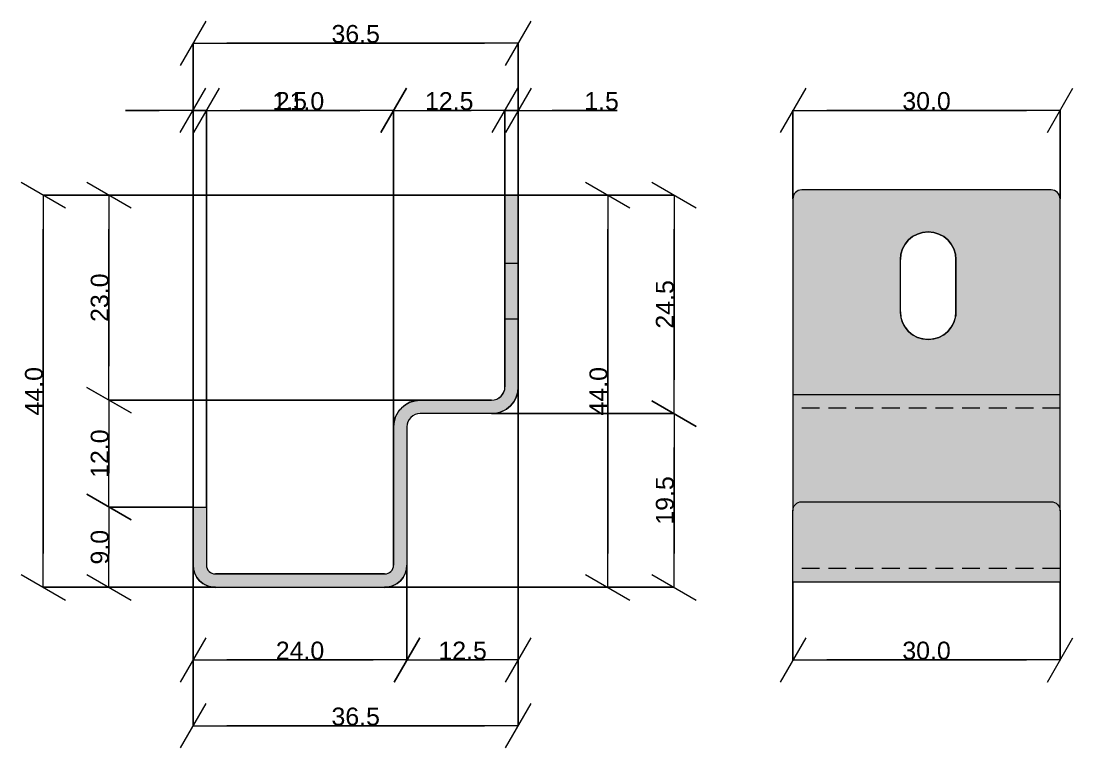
# Model space of a CAD drawing. Header units: millimetres. Extents: x -7826 to 55813, y 465 to 25965.
# Drawn here: x 48873 to 50054, y 22084 to 22899 of the extents above; entities that cross this region are included whole.
import ezdxf

# ---------------------------------------------------------------- set-up
doc = ezdxf.new("R2010")
doc.units = ezdxf.units.MM
doc.linetypes.add('Hidden Line', pattern=[30, 20, -10])
doc.layers.add('2D Drafting - General102', color=254, linetype='Continuous', lineweight=13)
doc.layers.add('2D Drafting - General2', color=251, linetype='Continuous', lineweight=15)
doc.layers.add('Dimensioning - General', color=7, linetype='Continuous')
doc.styles.add('GENERATED_STYLE_1', font='arial.ttf')
doc.dimstyles.new('GENERATED_STYLE__3', dxfattribs={"dimtxt": 20, "dimasz": 38, "dimexe": 0.18, "dimexo": 0, "dimgap": 0.09, "dimtad": 1, "dimtih": 1, "dimtoh": 1, "dimdec": 1, "dimlfac": 0.1, "dimzin": 0, "dimdsep": 46, "dimtxsty": 'GENERATED_STYLE_1', "dimblk": 'ARROWHEAD_2', "dimblk1": 'ARROWHEAD_2', "dimblk2": 'ARROWHEAD_2', "dimcen": 0.09, "dimclrd": 161, "dimclre": 161, "dimclrt": 161, "dimadec": 0, "dimazin": 0, "dimtfac": 1, "dimtdec": 4, "dimtmove": 0, "dimatfit": 3, "dimfxl": 0, "dimtolj": 1, "dimtzin": 0, "dimarcsym": 0})
doc.dimstyles.new('GENERATED_STYLE__4', dxfattribs={"dimtxt": 20, "dimasz": 38, "dimexe": 0.18, "dimexo": 0, "dimgap": 0.09, "dimtad": 1, "dimdec": 1, "dimlfac": 0.1, "dimzin": 0, "dimdsep": 46, "dimtxsty": 'GENERATED_STYLE_1', "dimblk": 'ARROWHEAD_2', "dimblk1": 'ARROWHEAD_2', "dimblk2": 'ARROWHEAD_2', "dimcen": 0.09, "dimclrd": 161, "dimclre": 161, "dimclrt": 161, "dimadec": 0, "dimazin": 0, "dimtfac": 1, "dimtdec": 4, "dimtmove": 0, "dimatfit": 3, "dimfxl": 0, "dimtolj": 1, "dimtzin": 0, "dimarcsym": 0})

# ---------------------------------------------------------------- blocks, each defined once
blk = doc.blocks.new('ARROWHEAD_2')
at = {"color": 0, "linetype": 'Continuous', "lineweight": 0}
for p, q in [((-0.378, -0.655), (0.378, 0.655)), ((0, 0), (-1, 0))]:
    blk.add_line(p, q, dxfattribs=at)
blk = doc.blocks.new('*D145')
at = {"layer": 'Defpoints', "color": 0, "linetype": 'Continuous'}
for p in [(50039.4, 22799.1), (49739.4, 22699.9), (50039.4, 22699.9)]:
    blk.add_point(p, dxfattribs=at)
at = {"layer": 'Dimensioning - General', "color": 161, "linetype": 'Continuous', "lineweight": -2}
for p, q in [((49739.4, 22699.9), (49739.4, 22799.3)), ((49777.4, 22799.1), (50001.4, 22799.1)), ((50039.4, 22699.9), (50039.4, 22799.3))]:
    blk.add_line(p, q, dxfattribs=at)
at = {"layer": 'Dimensioning - General', "color": 161, "linetype": 'Continuous', "lineweight": -2, "xscale": 38.00000000000001, "yscale": 38.00000000000001, "zscale": 38.00000000000001, "rotation": 180}
blk.add_blockref('ARROWHEAD_2', (49739.4, 22799.1), dxfattribs=at)
at = {"layer": 'Dimensioning - General', "color": 161, "linetype": 'Continuous', "lineweight": -2, "xscale": 38.00000000000001, "yscale": 38.00000000000001, "zscale": 38.00000000000001}
blk.add_blockref('ARROWHEAD_2', (50039.4, 22799.1), dxfattribs=at)
at = {"layer": 'Dimensioning - General', "color": 161, "linetype": 'Continuous', "lineweight": 25, "insert": (49889.4, 22809.5), "char_height": 20, "attachment_point": 5, "style": 'GENERATED_STYLE_1'}
blk.add_mtext('\\A1;30.0', dxfattribs=at)
blk = doc.blocks.new('*D146')
at = {"layer": 'Defpoints', "color": 0, "linetype": 'Continuous'}
for p in [(49081.3, 22799.1), (49066.3, 22353.9), (49081.3, 22353.9)]:
    blk.add_point(p, dxfattribs=at)
at = {"layer": 'Dimensioning - General', "color": 161, "linetype": 'Continuous', "lineweight": -2}
for p, q in [((49028.3, 22799.1), (48990.3, 22799.1)), ((49066.3, 22353.9), (49066.3, 22799.3)), ((49066.3, 22799.1), (49081.3, 22799.1)), ((49081.3, 22353.9), (49081.3, 22799.3)), ((49119.3, 22799.1), (49192.1, 22799.1))]:
    blk.add_line(p, q, dxfattribs=at)
at = {"layer": 'Dimensioning - General', "color": 161, "linetype": 'Continuous', "lineweight": -2, "xscale": 38.00000000000001, "yscale": 38.00000000000001, "zscale": 38.00000000000001}
blk.add_blockref('ARROWHEAD_2', (49066.3, 22799.1), dxfattribs=at)
at = {"layer": 'Dimensioning - General', "color": 161, "linetype": 'Continuous', "lineweight": -2, "xscale": 38.00000000000001, "yscale": 38.00000000000001, "zscale": 38.00000000000001, "rotation": 180}
blk.add_blockref('ARROWHEAD_2', (49081.3, 22799.1), dxfattribs=at)
at = {"layer": 'Dimensioning - General', "color": 161, "linetype": 'Continuous', "lineweight": 25, "insert": (49174.7, 22809.4), "char_height": 20, "attachment_point": 5, "style": 'GENERATED_STYLE_1'}
blk.add_mtext('\\A1;1.5', dxfattribs=at)
blk = doc.blocks.new('*D147')
at = {"layer": 'Defpoints', "color": 0, "linetype": 'Continuous'}
for p in [(49291.3, 22799.1), (49291.3, 22443.9), (49081.3, 22353.9)]:
    blk.add_point(p, dxfattribs=at)
at = {"layer": 'Dimensioning - General', "color": 161, "linetype": 'Continuous', "lineweight": -2}
for p, q in [((49081.3, 22353.9), (49081.3, 22799.3)), ((49119.3, 22799.1), (49253.3, 22799.1)), ((49291.3, 22443.9), (49291.3, 22799.3))]:
    blk.add_line(p, q, dxfattribs=at)
at = {"layer": 'Dimensioning - General', "color": 161, "linetype": 'Continuous', "lineweight": -2, "xscale": 38.00000000000001, "yscale": 38.00000000000001, "zscale": 38.00000000000001, "rotation": 180}
blk.add_blockref('ARROWHEAD_2', (49081.3, 22799.1), dxfattribs=at)
at = {"layer": 'Dimensioning - General', "color": 161, "linetype": 'Continuous', "lineweight": -2, "xscale": 38.00000000000001, "yscale": 38.00000000000001, "zscale": 38.00000000000001}
blk.add_blockref('ARROWHEAD_2', (49291.3, 22799.1), dxfattribs=at)
at = {"layer": 'Dimensioning - General', "color": 161, "linetype": 'Continuous', "lineweight": 25, "insert": (49186.3, 22809.4), "char_height": 20, "attachment_point": 5, "style": 'GENERATED_STYLE_1'}
blk.add_mtext('\\A1;21.0', dxfattribs=at)
blk = doc.blocks.new('*D148')
at = {"layer": 'Defpoints', "color": 0, "linetype": 'Continuous'}
for p in [(49416.3, 22799.1), (49416.3, 22703.9), (49291.3, 22443.9)]:
    blk.add_point(p, dxfattribs=at)
at = {"layer": 'Dimensioning - General', "color": 161, "linetype": 'Continuous', "lineweight": -2}
for p, q in [((49291.3, 22443.9), (49291.3, 22799.3)), ((49329.3, 22799.1), (49378.3, 22799.1)), ((49416.3, 22703.9), (49416.3, 22799.3))]:
    blk.add_line(p, q, dxfattribs=at)
at = {"layer": 'Dimensioning - General', "color": 161, "linetype": 'Continuous', "lineweight": -2, "xscale": 38.00000000000001, "yscale": 38.00000000000001, "zscale": 38.00000000000001, "rotation": 180}
blk.add_blockref('ARROWHEAD_2', (49291.3, 22799.1), dxfattribs=at)
at = {"layer": 'Dimensioning - General', "color": 161, "linetype": 'Continuous', "lineweight": -2, "xscale": 38.00000000000001, "yscale": 38.00000000000001, "zscale": 38.00000000000001}
blk.add_blockref('ARROWHEAD_2', (49416.3, 22799.1), dxfattribs=at)
at = {"layer": 'Dimensioning - General', "color": 161, "linetype": 'Continuous', "lineweight": 25, "insert": (49353.8, 22809.4), "char_height": 20, "attachment_point": 5, "style": 'GENERATED_STYLE_1'}
blk.add_mtext('\\A1;12.5', dxfattribs=at)
blk = doc.blocks.new('*D149')
at = {"layer": 'Defpoints', "color": 0, "linetype": 'Continuous'}
for p in [(49431.3, 22799.1), (49416.3, 22703.9), (49431.3, 22703.9)]:
    blk.add_point(p, dxfattribs=at)
at = {"layer": 'Dimensioning - General', "color": 161, "linetype": 'Continuous', "lineweight": -2}
for p, q in [((49378.3, 22799.1), (49340.3, 22799.1)), ((49416.3, 22703.9), (49416.3, 22799.3)), ((49416.3, 22799.1), (49431.3, 22799.1)), ((49431.3, 22703.9), (49431.3, 22799.3)), ((49469.3, 22799.1), (49542.1, 22799.1))]:
    blk.add_line(p, q, dxfattribs=at)
at = {"layer": 'Dimensioning - General', "color": 161, "linetype": 'Continuous', "lineweight": -2, "xscale": 38.00000000000001, "yscale": 38.00000000000001, "zscale": 38.00000000000001}
blk.add_blockref('ARROWHEAD_2', (49416.3, 22799.1), dxfattribs=at)
at = {"layer": 'Dimensioning - General', "color": 161, "linetype": 'Continuous', "lineweight": -2, "xscale": 38.00000000000001, "yscale": 38.00000000000001, "zscale": 38.00000000000001, "rotation": 180}
blk.add_blockref('ARROWHEAD_2', (49431.3, 22799.1), dxfattribs=at)
at = {"layer": 'Dimensioning - General', "color": 161, "linetype": 'Continuous', "lineweight": 25, "insert": (49524.7, 22809.4), "char_height": 20, "attachment_point": 5, "style": 'GENERATED_STYLE_1'}
blk.add_mtext('\\A1;1.5', dxfattribs=at)
blk = doc.blocks.new('*D150')
at = {"layer": 'Defpoints', "color": 0, "linetype": 'Continuous'}
for p in [(49431.3, 22874.5), (49431.3, 22703.9), (49066.3, 22353.9)]:
    blk.add_point(p, dxfattribs=at)
at = {"layer": 'Dimensioning - General', "color": 161, "linetype": 'Continuous', "lineweight": -2}
for p, q in [((49066.3, 22353.9), (49066.3, 22874.6)), ((49104.3, 22874.5), (49393.3, 22874.5)), ((49431.3, 22703.9), (49431.3, 22874.6))]:
    blk.add_line(p, q, dxfattribs=at)
at = {"layer": 'Dimensioning - General', "color": 161, "linetype": 'Continuous', "lineweight": -2, "xscale": 38.00000000000001, "yscale": 38.00000000000001, "zscale": 38.00000000000001, "rotation": 180}
blk.add_blockref('ARROWHEAD_2', (49066.3, 22874.5), dxfattribs=at)
at = {"layer": 'Dimensioning - General', "color": 161, "linetype": 'Continuous', "lineweight": -2, "xscale": 38.00000000000001, "yscale": 38.00000000000001, "zscale": 38.00000000000001}
blk.add_blockref('ARROWHEAD_2', (49431.3, 22874.5), dxfattribs=at)
at = {"layer": 'Dimensioning - General', "color": 161, "linetype": 'Continuous', "lineweight": 25, "insert": (49248.8, 22884.8), "char_height": 20, "attachment_point": 5, "style": 'GENERATED_STYLE_1'}
blk.add_mtext('\\A1;36.5', dxfattribs=at)
blk = doc.blocks.new('*D151')
at = {"layer": 'Defpoints', "color": 0, "linetype": 'Continuous'}
for p in [(48898.1, 22703.9), (49431.3, 22703.9), (49091.3, 22263.9)]:
    blk.add_point(p, dxfattribs=at)
at = {"layer": 'Dimensioning - General', "color": 161, "linetype": 'Continuous', "lineweight": -2}
for p, q in [((49431.3, 22703.9), (48898, 22703.9)), ((48898.1, 22301.9), (48898.1, 22665.9)), ((49091.3, 22263.9), (48898, 22263.9))]:
    blk.add_line(p, q, dxfattribs=at)
at = {"layer": 'Dimensioning - General', "color": 161, "linetype": 'Continuous', "lineweight": -2, "xscale": 38.00000000000001, "yscale": 38.00000000000001, "zscale": 38.00000000000001}
for p, rotation in [((48898.1, 22703.9), 90), ((48898.1, 22263.9), 270)]:
    blk.add_blockref('ARROWHEAD_2', p, dxfattribs=dict(at, rotation=rotation))
at = {"layer": 'Dimensioning - General', "color": 161, "linetype": 'Continuous', "lineweight": 25, "insert": (48887.8, 22483.9), "char_height": 20, "attachment_point": 5, "rotation": 90, "style": 'GENERATED_STYLE_1'}
blk.add_mtext('\\A1;44.0', dxfattribs=at)
blk = doc.blocks.new('*D152')
at = {"layer": 'Defpoints', "color": 0, "linetype": 'Continuous'}
for p in [(48971.9, 22353.9), (49066.3, 22353.9), (49091.3, 22263.9)]:
    blk.add_point(p, dxfattribs=at)
at = {"layer": 'Dimensioning - General', "color": 161, "linetype": 'Continuous', "lineweight": -2}
for p, q in [((49066.3, 22353.9), (48971.7, 22353.9)), ((48971.9, 22301.9), (48971.9, 22315.9)), ((49091.3, 22263.9), (48971.7, 22263.9))]:
    blk.add_line(p, q, dxfattribs=at)
at = {"layer": 'Dimensioning - General', "color": 161, "linetype": 'Continuous', "lineweight": -2, "xscale": 38.00000000000001, "yscale": 38.00000000000001, "zscale": 38.00000000000001}
for p, rotation in [((48971.9, 22353.9), 90), ((48971.9, 22263.9), 270)]:
    blk.add_blockref('ARROWHEAD_2', p, dxfattribs=dict(at, rotation=rotation))
at = {"layer": 'Dimensioning - General', "color": 161, "linetype": 'Continuous', "lineweight": 25, "insert": (48961.6, 22308.9), "char_height": 20, "attachment_point": 5, "rotation": 90, "style": 'GENERATED_STYLE_1'}
blk.add_mtext('\\A1;9.0', dxfattribs=at)
blk = doc.blocks.new('*D153')
at = {"layer": 'Defpoints', "color": 0, "linetype": 'Continuous'}
for p in [(48971.9, 22473.9), (49321.3, 22473.9), (49066.3, 22353.9)]:
    blk.add_point(p, dxfattribs=at)
at = {"layer": 'Dimensioning - General', "color": 161, "linetype": 'Continuous', "lineweight": -2}
for p, q in [((49321.3, 22473.9), (48971.7, 22473.9)), ((48971.9, 22391.9), (48971.9, 22435.9)), ((49066.3, 22353.9), (48971.7, 22353.9))]:
    blk.add_line(p, q, dxfattribs=at)
at = {"layer": 'Dimensioning - General', "color": 161, "linetype": 'Continuous', "lineweight": -2, "xscale": 38.00000000000001, "yscale": 38.00000000000001, "zscale": 38.00000000000001}
for p, rotation in [((48971.9, 22473.9), 90), ((48971.9, 22353.9), 270)]:
    blk.add_blockref('ARROWHEAD_2', p, dxfattribs=dict(at, rotation=rotation))
at = {"layer": 'Dimensioning - General', "color": 161, "linetype": 'Continuous', "lineweight": 25, "insert": (48961.6, 22413.9), "char_height": 20, "attachment_point": 5, "rotation": 90, "style": 'GENERATED_STYLE_1'}
blk.add_mtext('\\A1;12.0', dxfattribs=at)
blk = doc.blocks.new('*D154')
at = {"layer": 'Defpoints', "color": 0, "linetype": 'Continuous'}
for p in [(48971.9, 22703.9), (49416.3, 22703.9), (49321.3, 22473.9)]:
    blk.add_point(p, dxfattribs=at)
at = {"layer": 'Dimensioning - General', "color": 161, "linetype": 'Continuous', "lineweight": -2}
for p, q in [((49416.3, 22703.9), (48971.7, 22703.9)), ((48971.9, 22511.9), (48971.9, 22665.9)), ((49321.3, 22473.9), (48971.7, 22473.9))]:
    blk.add_line(p, q, dxfattribs=at)
at = {"layer": 'Dimensioning - General', "color": 161, "linetype": 'Continuous', "lineweight": -2, "xscale": 38.00000000000001, "yscale": 38.00000000000001, "zscale": 38.00000000000001}
for p, rotation in [((48971.9, 22703.9), 90), ((48971.9, 22473.9), 270)]:
    blk.add_blockref('ARROWHEAD_2', p, dxfattribs=dict(at, rotation=rotation))
at = {"layer": 'Dimensioning - General', "color": 161, "linetype": 'Continuous', "lineweight": 25, "insert": (48961.6, 22588.9), "char_height": 20, "attachment_point": 5, "rotation": 90, "style": 'GENERATED_STYLE_1'}
blk.add_mtext('\\A1;23.0', dxfattribs=at)
blk = doc.blocks.new('*D155')
at = {"layer": 'Defpoints', "color": 0, "linetype": 'Continuous'}
for p in [(49066.3, 22353.9), (49306.3, 22288.9), (49306.3, 22182.5)]:
    blk.add_point(p, dxfattribs=at)
at = {"layer": 'Dimensioning - General', "color": 161, "linetype": 'Continuous', "lineweight": -2}
for p, q in [((49066.3, 22353.9), (49066.3, 22182.3)), ((49306.3, 22288.9), (49306.3, 22182.3)), ((49104.3, 22182.5), (49268.3, 22182.5))]:
    blk.add_line(p, q, dxfattribs=at)
at = {"layer": 'Dimensioning - General', "color": 161, "linetype": 'Continuous', "lineweight": -2, "xscale": 38.00000000000001, "yscale": 38.00000000000001, "zscale": 38.00000000000001, "rotation": 180}
blk.add_blockref('ARROWHEAD_2', (49066.3, 22182.5), dxfattribs=at)
at = {"layer": 'Dimensioning - General', "color": 161, "linetype": 'Continuous', "lineweight": -2, "xscale": 38.00000000000001, "yscale": 38.00000000000001, "zscale": 38.00000000000001}
blk.add_blockref('ARROWHEAD_2', (49306.3, 22182.5), dxfattribs=at)
at = {"layer": 'Dimensioning - General', "color": 161, "linetype": 'Continuous', "lineweight": 25, "insert": (49186.3, 22192.8), "char_height": 20, "attachment_point": 5, "style": 'GENERATED_STYLE_1'}
blk.add_mtext('\\A1;24.0', dxfattribs=at)
blk = doc.blocks.new('*D156')
at = {"layer": 'Defpoints', "color": 0, "linetype": 'Continuous'}
for p in [(49431.3, 22488.9), (49306.3, 22288.9), (49431.3, 22182.5)]:
    blk.add_point(p, dxfattribs=at)
at = {"layer": 'Dimensioning - General', "color": 161, "linetype": 'Continuous', "lineweight": -2}
for p, q in [((49431.3, 22488.9), (49431.3, 22182.3)), ((49306.3, 22288.9), (49306.3, 22182.3)), ((49344.3, 22182.5), (49393.3, 22182.5))]:
    blk.add_line(p, q, dxfattribs=at)
at = {"layer": 'Dimensioning - General', "color": 161, "linetype": 'Continuous', "lineweight": -2, "xscale": 38.00000000000001, "yscale": 38.00000000000001, "zscale": 38.00000000000001, "rotation": 180}
blk.add_blockref('ARROWHEAD_2', (49306.3, 22182.5), dxfattribs=at)
at = {"layer": 'Dimensioning - General', "color": 161, "linetype": 'Continuous', "lineweight": -2, "xscale": 38.00000000000001, "yscale": 38.00000000000001, "zscale": 38.00000000000001}
blk.add_blockref('ARROWHEAD_2', (49431.3, 22182.5), dxfattribs=at)
at = {"layer": 'Dimensioning - General', "color": 161, "linetype": 'Continuous', "lineweight": 25, "insert": (49368.8, 22192.8), "char_height": 20, "attachment_point": 5, "style": 'GENERATED_STYLE_1'}
blk.add_mtext('\\A1;12.5', dxfattribs=at)
blk = doc.blocks.new('*D157')
at = {"layer": 'Defpoints', "color": 0, "linetype": 'Continuous'}
for p in [(49431.3, 22703.9), (49066.3, 22353.9), (49431.3, 22108.5)]:
    blk.add_point(p, dxfattribs=at)
at = {"layer": 'Dimensioning - General', "color": 161, "linetype": 'Continuous', "lineweight": -2}
for p, q in [((49431.3, 22703.9), (49431.3, 22108.4)), ((49066.3, 22353.9), (49066.3, 22108.4)), ((49104.3, 22108.5), (49393.3, 22108.5))]:
    blk.add_line(p, q, dxfattribs=at)
at = {"layer": 'Dimensioning - General', "color": 161, "linetype": 'Continuous', "lineweight": -2, "xscale": 38.00000000000001, "yscale": 38.00000000000001, "zscale": 38.00000000000001, "rotation": 180}
blk.add_blockref('ARROWHEAD_2', (49066.3, 22108.5), dxfattribs=at)
at = {"layer": 'Dimensioning - General', "color": 161, "linetype": 'Continuous', "lineweight": -2, "xscale": 38.00000000000001, "yscale": 38.00000000000001, "zscale": 38.00000000000001}
blk.add_blockref('ARROWHEAD_2', (49431.3, 22108.5), dxfattribs=at)
at = {"layer": 'Dimensioning - General', "color": 161, "linetype": 'Continuous', "lineweight": 25, "insert": (49248.8, 22118.8), "char_height": 20, "attachment_point": 5, "style": 'GENERATED_STYLE_1'}
blk.add_mtext('\\A1;36.5', dxfattribs=at)
blk = doc.blocks.new('*D158')
at = {"layer": 'Defpoints', "color": 0, "linetype": 'Continuous'}
for p in [(49739.4, 22269.9), (50039.4, 22269.9), (50039.4, 22182.5)]:
    blk.add_point(p, dxfattribs=at)
at = {"layer": 'Dimensioning - General', "color": 161, "linetype": 'Continuous', "lineweight": -2}
for p, q in [((49739.4, 22269.9), (49739.4, 22182.3)), ((50039.4, 22269.9), (50039.4, 22182.3)), ((49777.4, 22182.5), (50001.4, 22182.5))]:
    blk.add_line(p, q, dxfattribs=at)
at = {"layer": 'Dimensioning - General', "color": 161, "linetype": 'Continuous', "lineweight": -2, "xscale": 38.00000000000001, "yscale": 38.00000000000001, "zscale": 38.00000000000001, "rotation": 180}
blk.add_blockref('ARROWHEAD_2', (49739.4, 22182.5), dxfattribs=at)
at = {"layer": 'Dimensioning - General', "color": 161, "linetype": 'Continuous', "lineweight": -2, "xscale": 38.00000000000001, "yscale": 38.00000000000001, "zscale": 38.00000000000001}
blk.add_blockref('ARROWHEAD_2', (50039.4, 22182.5), dxfattribs=at)
at = {"layer": 'Dimensioning - General', "color": 161, "linetype": 'Continuous', "lineweight": 25, "insert": (49889.4, 22192.8), "char_height": 20, "attachment_point": 5, "style": 'GENERATED_STYLE_1'}
blk.add_mtext('\\A1;30.0', dxfattribs=at)
blk = doc.blocks.new('*D159')
at = {"layer": 'Defpoints', "color": 0, "linetype": 'Continuous'}
for p in [(49401.3, 22458.9), (49606.1, 22458.9), (49281.3, 22263.9)]:
    blk.add_point(p, dxfattribs=at)
at = {"layer": 'Dimensioning - General', "color": 161, "linetype": 'Continuous', "lineweight": -2}
for p, q in [((49401.3, 22458.9), (49606.3, 22458.9)), ((49606.1, 22301.9), (49606.1, 22420.9)), ((49281.3, 22263.9), (49606.3, 22263.9))]:
    blk.add_line(p, q, dxfattribs=at)
at = {"layer": 'Dimensioning - General', "color": 161, "linetype": 'Continuous', "lineweight": -2, "xscale": 38.00000000000001, "yscale": 38.00000000000001, "zscale": 38.00000000000001}
for p, rotation in [((49606.1, 22458.9), 90), ((49606.1, 22263.9), 270)]:
    blk.add_blockref('ARROWHEAD_2', p, dxfattribs=dict(at, rotation=rotation))
at = {"layer": 'Dimensioning - General', "color": 161, "linetype": 'Continuous', "lineweight": 25, "insert": (49595.8, 22361.4), "char_height": 20, "attachment_point": 5, "rotation": 90, "style": 'GENERATED_STYLE_1'}
blk.add_mtext('\\A1;19.5', dxfattribs=at)
blk = doc.blocks.new('*D160')
at = {"layer": 'Defpoints', "color": 0, "linetype": 'Continuous'}
for p in [(49431.3, 22703.9), (49606.1, 22703.9), (49401.3, 22458.9)]:
    blk.add_point(p, dxfattribs=at)
at = {"layer": 'Dimensioning - General', "color": 161, "linetype": 'Continuous', "lineweight": -2}
for p, q in [((49431.3, 22703.9), (49606.3, 22703.9)), ((49606.1, 22496.9), (49606.1, 22665.9)), ((49401.3, 22458.9), (49606.3, 22458.9))]:
    blk.add_line(p, q, dxfattribs=at)
at = {"layer": 'Dimensioning - General', "color": 161, "linetype": 'Continuous', "lineweight": -2, "xscale": 38.00000000000001, "yscale": 38.00000000000001, "zscale": 38.00000000000001}
for p, rotation in [((49606.1, 22703.9), 90), ((49606.1, 22458.9), 270)]:
    blk.add_blockref('ARROWHEAD_2', p, dxfattribs=dict(at, rotation=rotation))
at = {"layer": 'Dimensioning - General', "color": 161, "linetype": 'Continuous', "lineweight": 25, "insert": (49595.8, 22581.4), "char_height": 20, "attachment_point": 5, "rotation": 90, "style": 'GENERATED_STYLE_1'}
blk.add_mtext('\\A1;24.5', dxfattribs=at)
blk = doc.blocks.new('*D161')
at = {"layer": 'Defpoints', "color": 0, "linetype": 'Continuous'}
for p in [(49431.3, 22703.9), (49531.6, 22703.9), (49281.3, 22263.9)]:
    blk.add_point(p, dxfattribs=at)
at = {"layer": 'Dimensioning - General', "color": 161, "linetype": 'Continuous', "lineweight": -2}
for p, q in [((49431.3, 22703.9), (49531.8, 22703.9)), ((49531.6, 22301.9), (49531.6, 22665.9)), ((49281.3, 22263.9), (49531.8, 22263.9))]:
    blk.add_line(p, q, dxfattribs=at)
at = {"layer": 'Dimensioning - General', "color": 161, "linetype": 'Continuous', "lineweight": -2, "xscale": 38.00000000000001, "yscale": 38.00000000000001, "zscale": 38.00000000000001}
for p, rotation in [((49531.6, 22703.9), 90), ((49531.6, 22263.9), 270)]:
    blk.add_blockref('ARROWHEAD_2', p, dxfattribs=dict(at, rotation=rotation))
at = {"layer": 'Dimensioning - General', "color": 161, "linetype": 'Continuous', "lineweight": 25, "insert": (49521.3, 22483.9), "char_height": 20, "attachment_point": 5, "rotation": 90, "style": 'GENERATED_STYLE_1'}
blk.add_mtext('\\A1;44.0', dxfattribs=at)

msp = doc.modelspace()

# ---------------------------------------------------------------- hatches: boundary and pattern name
at = {"layer": '2D Drafting - General102', "linetype": 'Continuous'}
h = msp.add_hatch(color=256, dxfattribs=at)
edge = h.paths.add_edge_path()
edge.add_arc((49091.29, 22288.87), 25, 180, 270, ccw=False)
edge.add_line((49066.29, 22288.87), (49066.29, 22353.87))
edge.add_line((49066.29, 22353.87), (49081.29, 22353.87))
edge.add_line((49081.29, 22353.87), (49081.29, 22288.87))
edge.add_arc((49091.29, 22288.87), 10, 180, 270)
edge.add_line((49091.29, 22278.87), (49281.29, 22278.87))
edge.add_arc((49281.29, 22288.87), 10, 270, 360)
edge.add_line((49291.29, 22288.87), (49291.29, 22443.87))
edge.add_arc((49321.29, 22443.87), 30, 90, 180, ccw=False)
edge.add_line((49321.29, 22473.87), (49401.29, 22473.87))
edge.add_arc((49401.29, 22488.87), 15, 270, 360)
edge.add_line((49416.29, 22488.87), (49416.29, 22703.87))
edge.add_line((49416.29, 22703.87), (49431.29, 22703.87))
edge.add_line((49431.29, 22703.87), (49431.29, 22488.87))
edge.add_arc((49401.29, 22488.87), 30, -90, 0, ccw=False)
edge.add_line((49401.29, 22458.87), (49321.29, 22458.87))
edge.add_arc((49321.29, 22443.87), 15, 90, 180)
edge.add_line((49306.29, 22443.87), (49306.29, 22288.87))
edge.add_arc((49281.29, 22288.87), 25, -90, 0, ccw=False)
edge.add_line((49281.29, 22263.87), (49091.29, 22263.87))
h = msp.add_hatch(color=256, dxfattribs=at)
edge = h.paths.add_edge_path()
edge.add_line((49739.36, 22699.87), (49739.36, 22359.87))
edge.add_line((49739.36, 22359.87), (49739.36, 22349.87))
edge.add_arc((49749.36, 22349.87), 10, 90, 180, ccw=False)
edge.add_line((49749.36, 22359.87), (50029.36, 22359.87))
edge.add_arc((50029.36, 22349.87), 10, 0, 90, ccw=False)
edge.add_line((50039.36, 22349.87), (50039.36, 22359.87))
edge.add_line((50039.36, 22359.87), (50039.36, 22699.87))
edge.add_arc((50029.36, 22699.87), 10, 360, 450)
edge.add_line((50029.36, 22709.87), (49749.36, 22709.87))
edge.add_arc((49749.36, 22699.87), 10, 90, 180)
edge = h.paths.add_edge_path(flags=16)
edge.add_arc((49891.26, 22573.13), 31.16, -180.00003, 0.00003, ccw=False)
edge.add_line((49860.1, 22573.13), (49860.1, 22631.64))
edge.add_arc((49891.26, 22631.64), 31.16, 0, 180, ccw=False)
edge.add_line((49922.41, 22631.64), (49922.41, 22573.13))
h = msp.add_hatch(color=256, dxfattribs=at)
edge = h.paths.add_edge_path()
edge.add_line((49739.36, 22269.87), (49739.36, 22349.87))
edge.add_arc((49749.36, 22349.87), 10, 90, 180, ccw=False)
edge.add_line((49749.36, 22359.87), (50029.36, 22359.87))
edge.add_arc((50029.36, 22349.87), 10, 0, 90, ccw=False)
edge.add_line((50039.36, 22349.87), (50039.36, 22269.87))
edge.add_line((50039.36, 22269.87), (49739.36, 22269.87))

# ---------------------------------------------------------------- linework, layer by layer
at = {"layer": '2D Drafting - General2', "linetype": 'Continuous'}
for p, q in [((49416.29, 22703.87), (49416.29, 22488.87)), ((49431.29, 22703.87), (49416.29, 22703.87)), ((49431.29, 22703.87), (49431.29, 22488.87)), ((49860.1, 22573.13), (49860.1, 22631.64)), ((49922.41, 22573.13), (49922.41, 22631.64)), ((49416.29, 22627.53), (49431.29, 22627.53)), ((49416.29, 22565.22), (49431.29, 22565.22)), ((50039.36, 22479.87), (49739.36, 22479.87)), ((49401.29, 22473.87), (49321.29, 22473.87)), ((49401.29, 22458.87), (49321.29, 22458.87)), ((49291.29, 22443.87), (49291.29, 22288.87)), ((49306.29, 22443.87), (49306.29, 22288.87)), ((49066.29, 22353.87), (49066.29, 22288.87)), ((49066.29, 22353.87), (49081.29, 22353.87)), ((49081.29, 22353.87), (49081.29, 22288.87)), ((49281.29, 22278.87), (49091.29, 22278.87)), ((50039.36, 22269.87), (49739.36, 22269.87)), ((49281.29, 22263.87), (49091.29, 22263.87))]:
    msp.add_line(p, q, dxfattribs=at)
at = {"layer": '2D Drafting - General2', "linetype": 'Hidden Line'}
for p, q in [((50039.36, 22464.87), (49739.36, 22464.87)), ((50039.36, 22284.87), (49739.36, 22284.87))]:
    msp.add_line(p, q, dxfattribs=at)
at = {"layer": '2D Drafting - General2', "linetype": 'Continuous', "flags": 128}
for points in [[(49091.29, 22263.87, -0.4142136), (49066.29, 22288.87), (49066.29, 22353.87), (49081.29, 22353.87), (49081.29, 22288.87, 0.4142136), (49091.29, 22278.87), (49281.29, 22278.87, 0.4142136), (49291.29, 22288.87), (49291.29, 22443.87, -0.4142136), (49321.29, 22473.87), (49401.29, 22473.87, 0.4142136), (49416.29, 22488.87), (49416.29, 22703.87), (49431.29, 22703.87), (49431.29, 22488.87, -0.4142136), (49401.29, 22458.87), (49321.29, 22458.87, 0.4142136), (49306.29, 22443.87), (49306.29, 22288.87, -0.4142136), (49281.29, 22263.87)], [(49739.36, 22699.87), (49739.36, 22359.87), (49739.36, 22349.87, -0.4142136), (49749.36, 22359.87), (50029.36, 22359.87, -0.4142136), (50039.36, 22349.87), (50039.36, 22359.87), (50039.36, 22699.87, 0.4142136), (50029.36, 22709.87), (49749.36, 22709.87, 0.4142136)], [(49922.41, 22573.13, -1.0000005), (49860.1, 22573.13), (49860.1, 22631.64, -1), (49922.41, 22631.64)], [(49739.36, 22269.87), (49739.36, 22349.87, -0.4142136), (49749.36, 22359.87), (50029.36, 22359.87, -0.4142136), (50039.36, 22349.87), (50039.36, 22269.87)]]:
    msp.add_lwpolyline(points, format="xyb", close=True, dxfattribs=at)
at = {"layer": '2D Drafting - General2', "linetype": 'Continuous'}
for centre, radius, start, end in [((49891.26, 22631.64), 31.16, 0, 180), ((49891.26, 22573.13), 31.16, 180, 0), ((49401.29, 22488.87), 15, 270, 0), ((49401.29, 22488.87), 30, 270, 0), ((49321.29, 22443.87), 30, 90, 180), ((49321.29, 22443.87), 15, 90, 180), ((49091.29, 22288.87), 25, 180, 270), ((49091.29, 22288.87), 10, 180, 270), ((49281.29, 22288.87), 25, 270, 0), ((49281.29, 22288.87), 10, 270, 0)]:
    msp.add_arc(centre, radius, start, end, dxfattribs=at)

# ---------------------------------------------------------------- dimensions: what is measured, and where the dimension line sits
at = {"layer": 'Dimensioning - General', "color": 161, "linetype": 'Continuous', "lineweight": 25}
for base, p1, p2, picture, middle in [((49431.29, 22874.46), (49066.29, 22353.87), (49431.29, 22703.87), '*D150', (49248.79, 22884.77)), ((49081.29, 22799.14), (49066.29, 22353.87), (49081.29, 22353.87), '*D146', (49174.72, 22809.44)), ((49291.29, 22799.14), (49081.29, 22353.87), (49291.29, 22443.87), '*D147', (49186.29, 22809.44)), ((49416.29, 22799.14), (49291.29, 22443.87), (49416.29, 22703.87), '*D148', (49353.79, 22809.44)), ((49431.29, 22799.14), (49416.29, 22703.87), (49431.29, 22703.87), '*D149', (49524.72, 22809.44)), ((50039.36, 22799.14), (49739.36, 22699.87), (50039.36, 22699.87), '*D145', (49889.36, 22809.45)), ((49431.29, 22108.53), (49066.29, 22353.87), (49431.29, 22703.87), '*D157', (49248.79, 22118.84)), ((49431.29, 22182.48), (49306.29, 22288.87), (49431.29, 22488.87), '*D156', (49368.79, 22192.78)), ((49306.29, 22182.48), (49066.29, 22353.87), (49306.29, 22288.87), '*D155', (49186.29, 22192.78)), ((50039.36, 22182.48), (49739.36, 22269.87), (50039.36, 22269.87), '*D158', (49889.36, 22192.79))]:
    dim = msp.add_linear_dim(base=base, p1=p1, p2=p2, dimstyle='GENERATED_STYLE__3', dxfattribs=at)
    dim.commit()
    dim.dimension.update_dxf_attribs({"geometry": picture, "text_midpoint": middle})
for base, p1, p2, picture, middle in [((48898.13, 22703.87), (49091.29, 22263.87), (49431.29, 22703.87), '*D151', (48887.83, 22483.87)), ((48971.88, 22703.87), (49321.29, 22473.87), (49416.29, 22703.87), '*D154', (48961.57, 22588.87)), ((49531.61, 22703.87), (49281.29, 22263.87), (49431.29, 22703.87), '*D161', (49521.31, 22483.87)), ((49606.09, 22703.87), (49401.29, 22458.87), (49431.29, 22703.87), '*D160', (49595.79, 22581.37)), ((48971.88, 22473.87), (49066.29, 22353.87), (49321.29, 22473.87), '*D153', (48961.58, 22413.87)), ((49606.09, 22458.87), (49281.29, 22263.87), (49401.29, 22458.87), '*D159', (49595.79, 22361.37)), ((48971.88, 22353.87), (49091.29, 22263.87), (49066.29, 22353.87), '*D152', (48961.58, 22308.87))]:
    dim = msp.add_linear_dim(base=base, p1=p1, p2=p2, angle=90, dimstyle='GENERATED_STYLE__4', dxfattribs=at)
    dim.commit()
    dim.dimension.update_dxf_attribs({"geometry": picture, "text_midpoint": middle})

doc.saveas('drawing.dxf')
